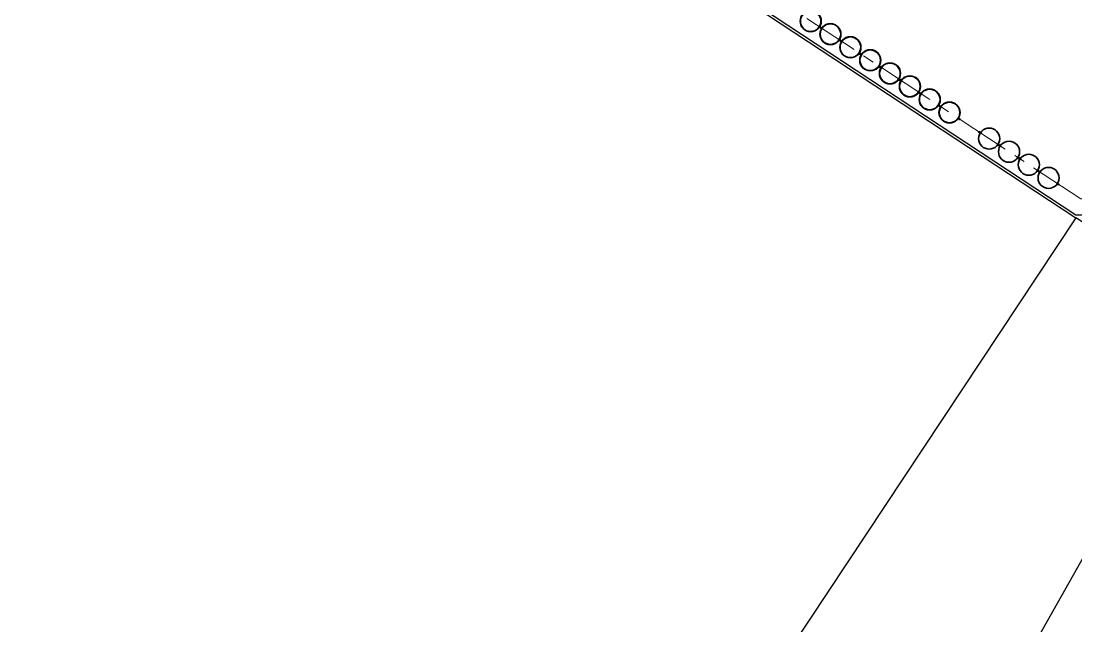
# Model space of a CAD drawing. Header units: millimetres. Extents: x 0 to 581027, y 0 to 6627194.
# Drawn here: x 580752.2 to 580823.2, y 6625512.6 to 6625553.4 of the extents above; entities that cross this region are included whole.
import ezdxf

# ---------------------------------------------------------------- set-up
doc = ezdxf.new("R2010")
doc.units = ezdxf.units.MM
doc.linetypes.add('CENTERX2', pattern=[20.32, 12.7, -2.54, 2.54, -2.54])
doc.linetypes.add('CONTINOUS', pattern=[0])
for name, color, linetype, lineweight in [('ГР_Верх_строение', 250, 'CONTINOUS', 30), ('ГР_Разбивочная ось', 2, 'CENTERX2', 13), ('ГР_Фасонный профиль 2415', 3, 'Continuous', 35), ('ГР_Фасонный профиль 2416', 60, 'Continuous', 35), ('ГР_ШТС1_1а', 4, 'Continuous', 35), ('ГР_ШТС2_1а', 21, 'Continuous', 35), ('ГР_ШТС3д_1а', 111, 'Continuous', 35)]:
    doc.layers.add(name, color=color, linetype=linetype, lineweight=lineweight)
for name, color, linetype in [('Этап 5.2 верхняя бровка', 7, 'Continuous'), ('Этап 5.2 нижняя бровка', 7, 'Continuous'), ('Этап 5.2 рабочая прорезь', 7, 'Continuous')]:
    doc.layers.add(name, color=color, linetype=linetype)

msp = doc.modelspace()

# ---------------------------------------------------------------- linework, layer by layer
at = {"layer": 'Defpoints', "ltscale": 0.5, "extrusion": (-3.16225e-05, -2.58101e-05, 1)}
for points, elevation in [([(580805.97, 6625552.9), (580805.97, 6625552.9), (580805.97, 6625552.9), (580805.97, 6625552.9), (580806.05, 6625553.02)], -3.288), ([(580807.3, 6625552.02), (580807.3, 6625552.02), (580807.3, 6625552.02), (580807.3, 6625552.02), (580807.38, 6625552.14)], -3.288), ([(580808.64, 6625551.14), (580808.64, 6625551.14), (580808.64, 6625551.14), (580808.64, 6625551.14), (580808.72, 6625551.26)], -3.288), ([(580809.97, 6625550.26), (580809.97, 6625550.26), (580809.97, 6625550.26), (580809.97, 6625550.26), (580810.05, 6625550.38)], -3.288), ([(580811.31, 6625549.38), (580811.31, 6625549.38), (580811.31, 6625549.38), (580811.31, 6625549.38), (580811.39, 6625549.5)], -3.292), ([(580812.64, 6625548.5), (580812.64, 6625548.5), (580812.64, 6625548.5), (580812.64, 6625548.5), (580812.73, 6625548.62)], -3.292), ([(580813.98, 6625547.62), (580813.98, 6625547.62), (580813.98, 6625547.62), (580813.98, 6625547.62), (580814.06, 6625547.74)], -3.292), ([(580815.31, 6625546.74), (580815.31, 6625546.74), (580815.31, 6625546.74), (580815.31, 6625546.74), (580815.4, 6625546.86)], -3.292), ([(580816.65, 6625545.86), (580816.65, 6625545.86), (580816.65, 6625545.86), (580816.65, 6625545.86), (580816.73, 6625545.98)], -3.292), ([(580817.99, 6625544.98), (580817.99, 6625544.98), (580817.99, 6625544.98), (580817.99, 6625544.98), (580818.07, 6625545.1)], -3.292), ([(580819.32, 6625544.1), (580819.32, 6625544.1), (580819.32, 6625544.1), (580819.32, 6625544.1), (580819.4, 6625544.22)], -3.292), ([(580820.66, 6625543.22), (580820.66, 6625543.22), (580820.66, 6625543.22), (580820.66, 6625543.22), (580820.74, 6625543.34)], -3.292)]:
    msp.add_lwpolyline(points, dxfattribs=dict(at, elevation=elevation))
at = {"layer": 'Defpoints', "ltscale": 0.5, "extrusion": (1.82928e-05, 5.32664e-05, 1)}
for points, elevation in [([(580805.97, 6625552.9), (580805.97, 6625552.9), (580805.97, 6625552.9), (580805.97, 6625552.9), (580806.05, 6625553.02)], 2.993), ([(580809.97, 6625550.26), (580809.97, 6625550.26), (580809.97, 6625550.26), (580809.97, 6625550.26), (580810.05, 6625550.38)], 2.993), ([(580811.31, 6625549.38), (580811.31, 6625549.38), (580811.31, 6625549.38), (580811.31, 6625549.38), (580811.39, 6625549.5)], 2.993), ([(580820.66, 6625543.22), (580820.66, 6625543.22), (580820.66, 6625543.22), (580820.66, 6625543.22), (580820.74, 6625543.34)], 2.989), ([(580821.99, 6625542.34), (580821.99, 6625542.34), (580821.99, 6625542.34), (580821.99, 6625542.34), (580822.07, 6625542.46)], 2.989)]:
    msp.add_lwpolyline(points, dxfattribs=dict(at, elevation=elevation))
at = {"layer": 'Defpoints', "ltscale": 0.5, "extrusion": (1.66525e-07, 4.28526e-05, 1)}
for points, elevation in [([(580807.3, 6625552.02), (580807.3, 6625552.02), (580807.3, 6625552.02), (580807.3, 6625552.02), (580807.38, 6625552.14)], 1.23), ([(580808.64, 6625551.14), (580808.64, 6625551.14), (580808.64, 6625551.14), (580808.64, 6625551.14), (580808.72, 6625551.26)], 1.23), ([(580812.64, 6625548.5), (580812.64, 6625548.5), (580812.64, 6625548.5), (580812.64, 6625548.5), (580812.73, 6625548.62)], 1.227), ([(580813.98, 6625547.62), (580813.98, 6625547.62), (580813.98, 6625547.62), (580813.98, 6625547.62), (580814.06, 6625547.74)], 1.227), ([(580817.99, 6625544.98), (580817.99, 6625544.98), (580817.99, 6625544.98), (580817.99, 6625544.98), (580818.07, 6625545.1)], 1.227), ([(580819.32, 6625544.1), (580819.32, 6625544.1), (580819.32, 6625544.1), (580819.32, 6625544.1), (580819.4, 6625544.22)], 1.227)]:
    msp.add_lwpolyline(points, dxfattribs=dict(at, elevation=elevation))
at = {"layer": 'ГР_Верх_строение', "color": 6, "ltscale": 10, "elevation": 0}
msp.add_lwpolyline([(580875.68, 6625540.31), (580823.2, 6625540.31), (580560.198, 6625713.617)], dxfattribs=at)
at = {"layer": 'ГР_Разбивочная ось', "ltscale": 0.3, "elevation": 0}
msp.add_lwpolyline([(580880.21, 6625541.41), (580823.53, 6625541.41), (580561.41, 6625714.14)], dxfattribs=at)
at = {"layer": 'ГР_Фасонный профиль 2415', "extrusion": (1.82928e-05, 5.32664e-05, 1)}
for points, elevation in [([(580806.01, 6625552.94, -0.414214), (580806, 6625552.94), (580806, 6625552.94, -0.376367), (580806, 6625552.95), (580806, 6625552.95, 0.57735), (580806, 6625552.96), (580805.94, 6625552.99, 0.339454), (580805.94, 6625552.99), (580805.94, 6625552.99, -0.339454), (580805.92, 6625552.99, -0.414214), (580805.92, 6625553, 0.135884), (580805.94, 6625553.01, 0.135884), (580805.94, 6625553.02, -0.414214), (580805.95, 6625553.02, -0.339454), (580805.95, 6625553.01), (580805.95, 6625553.01, 0.339454), (580805.95, 6625553), (580806.01, 6625552.97, 0.57735), (580806.01, 6625552.97), (580806.02, 6625552.97, -0.287204), (580806.02, 6625552.98), (580806.02, 6625552.97, -0.414214), (580806.02, 6625552.96)], 2.993), ([(580810, 6625550.32, 0.414214), (580810, 6625550.31), (580810, 6625550.3, 0.376367), (580810, 6625550.31), (580810.01, 6625550.31, -0.57735), (580810.01, 6625550.31), (580810.07, 6625550.28, -0.339454), (580810.07, 6625550.27), (580810.07, 6625550.27, 0.339454), (580810.07, 6625550.26, 0.414214), (580810.08, 6625550.26, -0.135884), (580810.08, 6625550.27, -0.135884), (580810.1, 6625550.28, 0.414214), (580810.1, 6625550.29, 0.339454), (580810.08, 6625550.29), (580810.08, 6625550.29, -0.339454), (580810.08, 6625550.29), (580810.02, 6625550.32, -0.57735), (580810.02, 6625550.33), (580810.02, 6625550.33, 0.287204), (580810.02, 6625550.34), (580810.02, 6625550.34, 0.414214), (580810.01, 6625550.34)], 2.993), ([(580811.35, 6625549.42, -0.414214), (580811.34, 6625549.42), (580811.34, 6625549.42, -0.376367), (580811.34, 6625549.43), (580811.34, 6625549.43, 0.57735), (580811.34, 6625549.44), (580811.29, 6625549.47, 0.339454), (580811.28, 6625549.47), (580811.28, 6625549.47, -0.339454), (580811.27, 6625549.47, -0.414214), (580811.26, 6625549.48, 0.135884), (580811.28, 6625549.49, 0.135884), (580811.28, 6625549.5, -0.414214), (580811.29, 6625549.5, -0.339454), (580811.29, 6625549.49), (580811.29, 6625549.49, 0.339454), (580811.29, 6625549.48), (580811.35, 6625549.45, 0.57735), (580811.36, 6625549.45), (580811.36, 6625549.45, -0.287204), (580811.36, 6625549.46), (580811.36, 6625549.45, -0.414214), (580811.37, 6625549.44)], 2.993), ([(580820.68, 6625543.28, 0.414214), (580820.68, 6625543.27), (580820.69, 6625543.26, 0.376367), (580820.69, 6625543.27), (580820.69, 6625543.27, -0.57735), (580820.7, 6625543.27), (580820.75, 6625543.24, -0.339454), (580820.75, 6625543.23), (580820.75, 6625543.23, 0.339454), (580820.76, 6625543.22, 0.414214), (580820.76, 6625543.22, -0.135884), (580820.77, 6625543.23, -0.135884), (580820.78, 6625543.24, 0.414214), (580820.78, 6625543.25, 0.339454), (580820.77, 6625543.25), (580820.77, 6625543.25, -0.339454), (580820.76, 6625543.25), (580820.7, 6625543.28, -0.57735), (580820.7, 6625543.29), (580820.71, 6625543.29, 0.287204), (580820.71, 6625543.3), (580820.7, 6625543.3, 0.414214), (580820.69, 6625543.3)], 2.989), ([(580822.04, 6625542.38, -0.414214), (580822.03, 6625542.38), (580822.02, 6625542.38, -0.376367), (580822.02, 6625542.39), (580822.03, 6625542.39, 0.57735), (580822.03, 6625542.4), (580821.97, 6625542.43, 0.339454), (580821.96, 6625542.43), (580821.96, 6625542.43, -0.339454), (580821.95, 6625542.43, -0.414214), (580821.95, 6625542.44, 0.135884), (580821.96, 6625542.45, 0.135884), (580821.97, 6625542.46, -0.414214), (580821.97, 6625542.46, -0.339454), (580821.98, 6625542.45), (580821.97, 6625542.45, 0.339454), (580821.98, 6625542.44), (580822.03, 6625542.41, 0.57735), (580822.04, 6625542.41), (580822.04, 6625542.41, -0.287204), (580822.04, 6625542.42), (580822.05, 6625542.41, -0.414214), (580822.05, 6625542.4)], 2.989)]:
    msp.add_lwpolyline(points, format="xyb", close=True, dxfattribs=dict(at, elevation=elevation))
at = {"layer": 'ГР_Фасонный профиль 2415', "extrusion": (1.66525e-07, 4.28526e-05, 1)}
for points, elevation in [([(580807.32, 6625552.08, 0.414214), (580807.33, 6625552.07), (580807.33, 6625552.07, 0.376367), (580807.33, 6625552.07), (580807.33, 6625552.07, -0.57735), (580807.34, 6625552.07), (580807.4, 6625552.04, -0.339454), (580807.4, 6625552.03), (580807.4, 6625552.03, 0.339454), (580807.4, 6625552.02, 0.414214), (580807.41, 6625552.02, -0.135884), (580807.41, 6625552.03, -0.135884), (580807.43, 6625552.04, 0.414214), (580807.43, 6625552.05, 0.339454), (580807.41, 6625552.05), (580807.41, 6625552.05, -0.339454), (580807.4, 6625552.05), (580807.35, 6625552.08, -0.57735), (580807.35, 6625552.09), (580807.35, 6625552.09, 0.287204), (580807.35, 6625552.1), (580807.35, 6625552.1, 0.414214), (580807.34, 6625552.1)], 1.23), ([(580808.68, 6625551.18, -0.414214), (580808.67, 6625551.18), (580808.67, 6625551.18, -0.376367), (580808.67, 6625551.19), (580808.67, 6625551.19, 0.57735), (580808.67, 6625551.2), (580808.62, 6625551.23, 0.339454), (580808.61, 6625551.23), (580808.61, 6625551.23, -0.339454), (580808.59, 6625551.23, -0.414214), (580808.59, 6625551.24, 0.135884), (580808.61, 6625551.25, 0.135884), (580808.61, 6625551.26, -0.414214), (580808.62, 6625551.26, -0.339454), (580808.62, 6625551.25), (580808.62, 6625551.25, 0.339454), (580808.62, 6625551.24), (580808.68, 6625551.21, 0.57735), (580808.69, 6625551.21), (580808.69, 6625551.21, -0.287204), (580808.69, 6625551.22), (580808.69, 6625551.21, -0.414214), (580808.7, 6625551.2)], 1.23), ([(580812.67, 6625548.56, 0.414214), (580812.67, 6625548.55), (580812.67, 6625548.55, 0.376367), (580812.68, 6625548.55), (580812.68, 6625548.55, -0.57735), (580812.68, 6625548.55), (580812.74, 6625548.52, -0.339454), (580812.74, 6625548.51), (580812.74, 6625548.51, 0.339454), (580812.75, 6625548.5, 0.414214), (580812.75, 6625548.5, -0.135884), (580812.76, 6625548.51, -0.135884), (580812.77, 6625548.52, 0.414214), (580812.77, 6625548.53, 0.339454), (580812.76, 6625548.53), (580812.75, 6625548.53, -0.339454), (580812.75, 6625548.53), (580812.69, 6625548.56, -0.57735), (580812.69, 6625548.57), (580812.69, 6625548.57, 0.287204), (580812.69, 6625548.58), (580812.69, 6625548.58, 0.414214), (580812.68, 6625548.58)], 1.227), ([(580814.03, 6625547.66, -0.414214), (580814.01, 6625547.66), (580814.01, 6625547.66, -0.376367), (580814.01, 6625547.67), (580814.01, 6625547.67, 0.57735), (580814.01, 6625547.68), (580813.96, 6625547.71, 0.339454), (580813.95, 6625547.71), (580813.95, 6625547.71, -0.339454), (580813.94, 6625547.71, -0.414214), (580813.94, 6625547.72, 0.135884), (580813.95, 6625547.73, 0.135884), (580813.95, 6625547.74, -0.414214), (580813.96, 6625547.74, -0.339454), (580813.96, 6625547.73), (580813.96, 6625547.73, 0.339454), (580813.96, 6625547.72), (580814.02, 6625547.69, 0.57735), (580814.03, 6625547.69), (580814.03, 6625547.69, -0.287204), (580814.03, 6625547.7), (580814.04, 6625547.69, -0.414214), (580814.04, 6625547.68)], 1.227), ([(580818.01, 6625545.04, 0.414214), (580818.01, 6625545.03), (580818.01, 6625545.02, 0.376367), (580818.02, 6625545.03), (580818.02, 6625545.03, -0.57735), (580818.02, 6625545.03), (580818.08, 6625545, -0.339454), (580818.08, 6625544.99), (580818.08, 6625544.99, 0.339454), (580818.09, 6625544.98, 0.414214), (580818.09, 6625544.98, -0.135884), (580818.1, 6625544.99, -0.135884), (580818.11, 6625545, 0.414214), (580818.11, 6625545.01, 0.339454), (580818.1, 6625545.01), (580818.09, 6625545.01, -0.339454), (580818.09, 6625545.01), (580818.03, 6625545.04, -0.57735), (580818.03, 6625545.05), (580818.04, 6625545.05, 0.287204), (580818.04, 6625545.06), (580818.03, 6625545.06, 0.414214), (580818.02, 6625545.06)], 1.227), ([(580819.37, 6625544.14, -0.414214), (580819.36, 6625544.14), (580819.35, 6625544.14, -0.376367), (580819.35, 6625544.15), (580819.36, 6625544.15, 0.57735), (580819.36, 6625544.16), (580819.3, 6625544.19, 0.339454), (580819.29, 6625544.19), (580819.29, 6625544.19, -0.339454), (580819.28, 6625544.19, -0.414214), (580819.28, 6625544.2, 0.135884), (580819.29, 6625544.21, 0.135884), (580819.3, 6625544.22, -0.414214), (580819.3, 6625544.22, -0.339454), (580819.3, 6625544.21), (580819.3, 6625544.21, 0.339454), (580819.31, 6625544.2), (580819.36, 6625544.17, 0.57735), (580819.37, 6625544.17), (580819.37, 6625544.17, -0.287204), (580819.37, 6625544.18), (580819.38, 6625544.17, -0.414214), (580819.38, 6625544.16)], 1.227)]:
    msp.add_lwpolyline(points, format="xyb", close=True, dxfattribs=dict(at, elevation=elevation))
at = {"layer": 'ГР_Фасонный профиль 2416', "extrusion": (-3.16225e-05, -2.58101e-05, 1)}
for points, elevation in [([(580806.02, 6625552.95), (580806.02, 6625552.94, -0.414214), (580806, 6625552.94), (580806, 6625552.94, -0.482551), (580806, 6625552.95), (580806, 6625552.95, 0.414214), (580806, 6625552.95), (580806, 6625552.96, 0.414214), (580805.99, 6625552.95), (580805.99, 6625552.95, 0.414214), (580805.99, 6625552.93), (580806, 6625552.93, 0.296184), (580806.02, 6625552.93, -0.414214), (580806.04, 6625552.93), (580806.06, 6625552.92, -0.339454), (580806.06, 6625552.91), (580806.06, 6625552.91, 0.339454), (580806.07, 6625552.9, 0.414214), (580806.07, 6625552.9, -0.135884), (580806.08, 6625552.91, -0.135884), (580806.09, 6625552.92, 0.414214), (580806.09, 6625552.93, 0.339454), (580806.08, 6625552.93), (580806.08, 6625552.93, -0.339454), (580806.07, 6625552.93), (580806.05, 6625552.94, -0.414214), (580806.04, 6625552.96, 0.296184), (580806.03, 6625552.98), (580806.03, 6625552.99, 0.414214), (580806.01, 6625552.98), (580806.01, 6625552.98, 0.414214), (580806.01, 6625552.97), (580806.01, 6625552.97, 0.414214), (580806.01, 6625552.97), (580806.02, 6625552.98, -0.482551), (580806.02, 6625552.98), (580806.03, 6625552.97, -0.414214), (580806.03, 6625552.96)], -3.288), ([(580807.33, 6625552.09), (580807.32, 6625552.08, 0.414214), (580807.32, 6625552.07), (580807.33, 6625552.06, 0.482551), (580807.33, 6625552.07), (580807.34, 6625552.07, -0.414214), (580807.34, 6625552.07), (580807.34, 6625552.07, -0.414214), (580807.34, 6625552.06), (580807.34, 6625552.06, -0.414214), (580807.32, 6625552.05), (580807.32, 6625552.06, -0.296184), (580807.31, 6625552.08, 0.414214), (580807.3, 6625552.1), (580807.28, 6625552.11, 0.339454), (580807.27, 6625552.11), (580807.27, 6625552.11, -0.339454), (580807.26, 6625552.11, -0.414214), (580807.26, 6625552.12, 0.135884), (580807.27, 6625552.13, 0.135884), (580807.28, 6625552.14, -0.414214), (580807.28, 6625552.14, -0.339454), (580807.29, 6625552.13), (580807.28, 6625552.13, 0.339454), (580807.29, 6625552.12), (580807.31, 6625552.11, 0.414214), (580807.33, 6625552.11, -0.296184), (580807.35, 6625552.11), (580807.36, 6625552.11, -0.414214), (580807.36, 6625552.09), (580807.36, 6625552.09, -0.414214), (580807.35, 6625552.09), (580807.35, 6625552.09, -0.414214), (580807.35, 6625552.09), (580807.35, 6625552.09, 0.482551), (580807.35, 6625552.1), (580807.35, 6625552.1, 0.414214), (580807.33, 6625552.1)], -3.288), ([(580808.69, 6625551.19), (580808.69, 6625551.18, -0.414214), (580808.67, 6625551.18), (580808.67, 6625551.18, -0.482551), (580808.67, 6625551.19), (580808.67, 6625551.19, 0.414214), (580808.67, 6625551.19), (580808.67, 6625551.2, 0.414214), (580808.66, 6625551.19), (580808.66, 6625551.19, 0.414214), (580808.66, 6625551.17), (580808.67, 6625551.17, 0.296184), (580808.69, 6625551.17, -0.414214), (580808.71, 6625551.17), (580808.73, 6625551.16, -0.339454), (580808.74, 6625551.15), (580808.73, 6625551.15, 0.339454), (580808.74, 6625551.14, 0.414214), (580808.74, 6625551.14, -0.135884), (580808.75, 6625551.15, -0.135884), (580808.76, 6625551.16, 0.414214), (580808.76, 6625551.17, 0.339454), (580808.75, 6625551.17), (580808.75, 6625551.17, -0.339454), (580808.74, 6625551.17), (580808.72, 6625551.18, -0.414214), (580808.71, 6625551.2, 0.296184), (580808.7, 6625551.22), (580808.7, 6625551.23, 0.414214), (580808.68, 6625551.22), (580808.68, 6625551.22, 0.414214), (580808.68, 6625551.21), (580808.68, 6625551.21, 0.414214), (580808.68, 6625551.21), (580808.69, 6625551.22, -0.482551), (580808.69, 6625551.22), (580808.7, 6625551.21, -0.414214), (580808.7, 6625551.2)], -3.288), ([(580810, 6625550.33), (580809.99, 6625550.32, 0.414214), (580809.99, 6625550.31), (580810, 6625550.3, 0.482551), (580810, 6625550.31), (580810.01, 6625550.31, -0.414214), (580810.01, 6625550.31), (580810.01, 6625550.31, -0.414214), (580810.01, 6625550.3), (580810.01, 6625550.3, -0.414214), (580809.99, 6625550.29), (580809.99, 6625550.3, -0.296184), (580809.98, 6625550.32, 0.414214), (580809.97, 6625550.34), (580809.95, 6625550.35, 0.339454), (580809.94, 6625550.35), (580809.94, 6625550.35, -0.339454), (580809.93, 6625550.35, -0.414214), (580809.93, 6625550.36, 0.135884), (580809.94, 6625550.37, 0.135884), (580809.95, 6625550.38, -0.414214), (580809.95, 6625550.38, -0.339454), (580809.96, 6625550.37), (580809.96, 6625550.37, 0.339454), (580809.96, 6625550.36), (580809.98, 6625550.35, 0.414214), (580810, 6625550.35, -0.296184), (580810.02, 6625550.35), (580810.03, 6625550.35, -0.414214), (580810.03, 6625550.33), (580810.03, 6625550.33, -0.414214), (580810.02, 6625550.33), (580810.02, 6625550.33, -0.414214), (580810.02, 6625550.33), (580810.02, 6625550.33, 0.482551), (580810.02, 6625550.34), (580810.02, 6625550.34, 0.414214), (580810, 6625550.34)], -3.288), ([(580811.36, 6625549.43), (580811.36, 6625549.42, -0.414214), (580811.34, 6625549.42), (580811.34, 6625549.42, -0.482551), (580811.34, 6625549.43), (580811.34, 6625549.43, 0.414214), (580811.34, 6625549.43), (580811.34, 6625549.44, 0.414214), (580811.33, 6625549.43), (580811.33, 6625549.43, 0.414214), (580811.33, 6625549.41), (580811.34, 6625549.41, 0.296184), (580811.36, 6625549.41, -0.414214), (580811.38, 6625549.41), (580811.4, 6625549.4, -0.339454), (580811.41, 6625549.39), (580811.41, 6625549.39, 0.339454), (580811.41, 6625549.38, 0.414214), (580811.42, 6625549.38, -0.135884), (580811.42, 6625549.39, -0.135884), (580811.43, 6625549.4, 0.414214), (580811.43, 6625549.41, 0.339454), (580811.42, 6625549.41), (580811.42, 6625549.41, -0.339454), (580811.41, 6625549.41), (580811.39, 6625549.42, -0.414214), (580811.39, 6625549.44, 0.296184), (580811.38, 6625549.46), (580811.37, 6625549.47, 0.414214), (580811.35, 6625549.46), (580811.35, 6625549.46, 0.414214), (580811.35, 6625549.45), (580811.35, 6625549.45, 0.414214), (580811.36, 6625549.45), (580811.36, 6625549.46, -0.482551), (580811.36, 6625549.46), (580811.37, 6625549.45, -0.414214), (580811.37, 6625549.44)], -3.292), ([(580812.67, 6625548.57), (580812.66, 6625548.56, 0.414214), (580812.66, 6625548.55), (580812.67, 6625548.54, 0.482551), (580812.68, 6625548.55), (580812.68, 6625548.55, -0.414214), (580812.68, 6625548.55), (580812.68, 6625548.55, -0.414214), (580812.69, 6625548.54), (580812.69, 6625548.54, -0.414214), (580812.66, 6625548.53), (580812.66, 6625548.54, -0.296184), (580812.65, 6625548.56, 0.414214), (580812.64, 6625548.58), (580812.62, 6625548.59, 0.339454), (580812.62, 6625548.59), (580812.61, 6625548.59, -0.339454), (580812.6, 6625548.59, -0.414214), (580812.6, 6625548.6, 0.135884), (580812.61, 6625548.61, 0.135884), (580812.62, 6625548.62, -0.414214), (580812.62, 6625548.62, -0.339454), (580812.63, 6625548.61), (580812.63, 6625548.61, 0.339454), (580812.63, 6625548.6), (580812.65, 6625548.59, 0.414214), (580812.67, 6625548.59, -0.296184), (580812.7, 6625548.59), (580812.7, 6625548.59, -0.414214), (580812.71, 6625548.57), (580812.71, 6625548.57, -0.414214), (580812.69, 6625548.57), (580812.69, 6625548.57, -0.414214), (580812.69, 6625548.57), (580812.69, 6625548.57, 0.482551), (580812.69, 6625548.58), (580812.69, 6625548.58, 0.414214), (580812.68, 6625548.58)], -3.292), ([(580814.04, 6625547.67), (580814.03, 6625547.66, -0.414214), (580814.01, 6625547.66), (580814.01, 6625547.66, -0.482551), (580814.01, 6625547.67), (580814.01, 6625547.67, 0.414214), (580814.01, 6625547.67), (580814.01, 6625547.68, 0.414214), (580814, 6625547.67), (580814, 6625547.67, 0.414214), (580814, 6625547.65), (580814.01, 6625547.65, 0.296184), (580814.03, 6625547.65, -0.414214), (580814.05, 6625547.65), (580814.08, 6625547.64, -0.339454), (580814.08, 6625547.63), (580814.08, 6625547.63, 0.339454), (580814.08, 6625547.62, 0.414214), (580814.09, 6625547.62, -0.135884), (580814.09, 6625547.63, -0.135884), (580814.1, 6625547.64, 0.414214), (580814.1, 6625547.65, 0.339454), (580814.09, 6625547.65), (580814.09, 6625547.65, -0.339454), (580814.08, 6625547.65), (580814.06, 6625547.66, -0.414214), (580814.06, 6625547.68, 0.296184), (580814.05, 6625547.7), (580814.04, 6625547.71, 0.414214), (580814.02, 6625547.7), (580814.02, 6625547.7, 0.414214), (580814.02, 6625547.69), (580814.02, 6625547.69, 0.414214), (580814.03, 6625547.69), (580814.03, 6625547.7, -0.482551), (580814.03, 6625547.7), (580814.04, 6625547.69, -0.414214), (580814.04, 6625547.68)], -3.292), ([(580815.34, 6625546.81), (580815.33, 6625546.8, 0.414214), (580815.34, 6625546.79), (580815.34, 6625546.78, 0.482551), (580815.35, 6625546.79), (580815.35, 6625546.79, -0.414214), (580815.35, 6625546.79), (580815.35, 6625546.79, -0.414214), (580815.36, 6625546.78), (580815.36, 6625546.78, -0.414214), (580815.33, 6625546.77), (580815.33, 6625546.78, -0.296184), (580815.32, 6625546.8, 0.414214), (580815.31, 6625546.82), (580815.29, 6625546.83, 0.339454), (580815.29, 6625546.83), (580815.28, 6625546.83, -0.339454), (580815.27, 6625546.83, -0.414214), (580815.27, 6625546.84, 0.135884), (580815.28, 6625546.85, 0.135884), (580815.29, 6625546.86, -0.414214), (580815.29, 6625546.86, -0.339454), (580815.3, 6625546.85), (580815.3, 6625546.85, 0.339454), (580815.3, 6625546.84), (580815.32, 6625546.83, 0.414214), (580815.34, 6625546.83, -0.296184), (580815.37, 6625546.83), (580815.37, 6625546.83, -0.414214), (580815.38, 6625546.81), (580815.38, 6625546.81, -0.414214), (580815.37, 6625546.81), (580815.36, 6625546.81, -0.414214), (580815.36, 6625546.81), (580815.37, 6625546.81, 0.482551), (580815.36, 6625546.82), (580815.36, 6625546.82, 0.414214), (580815.35, 6625546.82)], -3.292), ([(580816.71, 6625545.91), (580816.7, 6625545.9, -0.414214), (580816.69, 6625545.9), (580816.68, 6625545.9, -0.482551), (580816.68, 6625545.91), (580816.68, 6625545.91, 0.414214), (580816.68, 6625545.91), (580816.68, 6625545.92, 0.414214), (580816.67, 6625545.91), (580816.67, 6625545.91, 0.414214), (580816.67, 6625545.89), (580816.68, 6625545.89, 0.296184), (580816.7, 6625545.89, -0.414214), (580816.72, 6625545.89), (580816.75, 6625545.88, -0.339454), (580816.75, 6625545.87), (580816.75, 6625545.87, 0.339454), (580816.75, 6625545.86, 0.414214), (580816.76, 6625545.86, -0.135884), (580816.76, 6625545.87, -0.135884), (580816.77, 6625545.88, 0.414214), (580816.77, 6625545.89, 0.339454), (580816.76, 6625545.89), (580816.76, 6625545.89, -0.339454), (580816.75, 6625545.89), (580816.73, 6625545.9, -0.414214), (580816.73, 6625545.92, 0.296184), (580816.72, 6625545.94), (580816.71, 6625545.95, 0.414214), (580816.69, 6625545.94), (580816.69, 6625545.94, 0.414214), (580816.69, 6625545.93), (580816.69, 6625545.93, 0.414214), (580816.7, 6625545.93), (580816.7, 6625545.93, -0.482551), (580816.71, 6625545.94), (580816.71, 6625545.93, -0.414214), (580816.71, 6625545.92)], -3.292), ([(580818.01, 6625545.05), (580818, 6625545.04, 0.414214), (580818.01, 6625545.03), (580818.01, 6625545.02, 0.482551), (580818.02, 6625545.03), (580818.02, 6625545.03, -0.414214), (580818.02, 6625545.03), (580818.03, 6625545.03, -0.414214), (580818.03, 6625545.02), (580818.03, 6625545.02, -0.414214), (580818.01, 6625545.01), (580818, 6625545.02, -0.296184), (580817.99, 6625545.04, 0.414214), (580817.99, 6625545.06), (580817.96, 6625545.07, 0.339454), (580817.96, 6625545.07), (580817.96, 6625545.07, -0.339454), (580817.94, 6625545.07, -0.414214), (580817.94, 6625545.08, 0.135884), (580817.95, 6625545.09, 0.135884), (580817.96, 6625545.1, -0.414214), (580817.97, 6625545.1, -0.339454), (580817.97, 6625545.09), (580817.97, 6625545.09, 0.339454), (580817.97, 6625545.08), (580817.99, 6625545.07, 0.414214), (580818.01, 6625545.07, -0.296184), (580818.04, 6625545.07), (580818.04, 6625545.07, -0.414214), (580818.05, 6625545.05), (580818.05, 6625545.05, -0.414214), (580818.04, 6625545.05), (580818.03, 6625545.05, -0.414214), (580818.03, 6625545.05), (580818.04, 6625545.05, 0.482551), (580818.04, 6625545.06), (580818.03, 6625545.06, 0.414214), (580818.02, 6625545.06)], -3.292), ([(580819.38, 6625544.15), (580819.37, 6625544.14, -0.414214), (580819.36, 6625544.14), (580819.35, 6625544.14, -0.482551), (580819.35, 6625544.15), (580819.35, 6625544.15, 0.414214), (580819.35, 6625544.15), (580819.35, 6625544.16, 0.414214), (580819.34, 6625544.15), (580819.34, 6625544.15, 0.414214), (580819.34, 6625544.13), (580819.35, 6625544.13, 0.296184), (580819.37, 6625544.13, -0.414214), (580819.4, 6625544.13), (580819.42, 6625544.12, -0.339454), (580819.42, 6625544.11), (580819.42, 6625544.11, 0.339454), (580819.42, 6625544.1, 0.414214), (580819.43, 6625544.1, -0.135884), (580819.43, 6625544.11, -0.135884), (580819.45, 6625544.12, 0.414214), (580819.44, 6625544.13, 0.339454), (580819.43, 6625544.13), (580819.43, 6625544.13, -0.339454), (580819.42, 6625544.13), (580819.4, 6625544.14, -0.414214), (580819.4, 6625544.16, 0.296184), (580819.39, 6625544.18), (580819.38, 6625544.19, 0.414214), (580819.36, 6625544.18), (580819.36, 6625544.18, 0.414214), (580819.36, 6625544.17), (580819.37, 6625544.17, 0.414214), (580819.37, 6625544.17), (580819.37, 6625544.17, -0.482551), (580819.38, 6625544.18), (580819.38, 6625544.17, -0.414214), (580819.38, 6625544.16)], -3.292), ([(580820.68, 6625543.29), (580820.67, 6625543.28, 0.414214), (580820.68, 6625543.27), (580820.68, 6625543.26, 0.482551), (580820.69, 6625543.27), (580820.69, 6625543.27, -0.414214), (580820.69, 6625543.27), (580820.7, 6625543.27, -0.414214), (580820.7, 6625543.26), (580820.7, 6625543.26, -0.414214), (580820.68, 6625543.25), (580820.67, 6625543.26, -0.296184), (580820.66, 6625543.28, 0.414214), (580820.66, 6625543.3), (580820.63, 6625543.31, 0.339454), (580820.63, 6625543.31), (580820.63, 6625543.31, -0.339454), (580820.61, 6625543.31, -0.414214), (580820.61, 6625543.32, 0.135884), (580820.63, 6625543.33, 0.135884), (580820.63, 6625543.34, -0.414214), (580820.64, 6625543.34, -0.339454), (580820.64, 6625543.33), (580820.64, 6625543.33, 0.339454), (580820.64, 6625543.32), (580820.66, 6625543.31, 0.414214), (580820.68, 6625543.31, -0.296184), (580820.71, 6625543.31), (580820.71, 6625543.31, -0.414214), (580820.72, 6625543.29), (580820.72, 6625543.29, -0.414214), (580820.71, 6625543.29), (580820.7, 6625543.29, -0.414214), (580820.7, 6625543.29), (580820.71, 6625543.29, 0.482551), (580820.71, 6625543.3), (580820.7, 6625543.3, 0.414214), (580820.69, 6625543.3)], -3.292)]:
    msp.add_lwpolyline(points, format="xyb", close=True, dxfattribs=dict(at, elevation=elevation))
at = {"layer": 'ГР_ШТС1_1а', "extrusion": (-3.16225e-05, -2.58101e-05, 1)}
for centre, radius in [((580806.67, 6625552.52, -3.29), 0.71), ((580806.67, 6625552.52, -3.29), 0.694), ((580809.35, 6625550.76, -3.29), 0.71), ((580809.35, 6625550.76, -3.29), 0.694), ((580812.02, 6625549, -3.29), 0.71), ((580812.02, 6625549, -3.29), 0.694), ((580814.69, 6625547.24, -3.29), 0.71), ((580814.69, 6625547.24, -3.29), 0.694), ((580817.36, 6625545.48, -3.29), 0.71), ((580820.03, 6625543.72, -3.29), 0.71)]:
    msp.add_circle(centre, radius, dxfattribs=at)
at = {"layer": 'ГР_ШТС2_1а', "extrusion": (1.82928e-05, 5.32664e-05, 1)}
for centre, radius in [((580805.34, 6625553.4, 2.99), 0.71), ((580805.34, 6625553.4, 2.99), 0.694), ((580810.68, 6625549.88, 2.99), 0.71), ((580810.68, 6625549.88, 2.99), 0.694), ((580821.36, 6625542.84, 2.99), 0.71)]:
    msp.add_circle(centre, radius, dxfattribs=at)
at = {"layer": 'ГР_ШТС3д_1а', "extrusion": (1.66525e-07, 4.28526e-05, 1)}
for centre, radius in [((580808.01, 6625551.64, 1.23), 0.71), ((580808.01, 6625551.64, 1.23), 0.694), ((580813.35, 6625548.12, 1.23), 0.71), ((580813.35, 6625548.12, 1.23), 0.694), ((580818.69, 6625544.6, 1.23), 0.71)]:
    msp.add_circle(centre, radius, dxfattribs=at)
at = {"layer": 'Этап 5.2 верхняя бровка', "color": 3, "linetype": 'Continuous', "lineweight": 30}
msp.add_lwpolyline([(580025.73, 6625725.21), (580144.31, 6625626.85), (580198.01, 6625585.68), (580306.45, 6625503.96), (580380.3, 6625452.25, -0.007042), (580424.66, 6625424.55, -0.01078), (580452.97, 6625405.43, -0.000003), (580488.81, 6625380.08, -0.000055), (580490.46, 6625378.91, -0.000083), (580499.82, 6625372.28, 0.000042), (580518.49, 6625359.07, 0.014493), (580533.47, 6625349.1, 0.004205), (580586.34, 6625316.72, 0.045482), (580608.84, 6625305.84, 0.025712), (580650.9, 6625292.46, 0.178181), (580685.89, 6625295.84, 0.112994), (580728.34, 6625329.74), (580768.13, 6625390.9), (580811.37, 6625457.98), (580825.99, 6625484.4), (580843.64, 6625527.16)], format="xyb", dxfattribs=at)
at = {"layer": 'Этап 5.2 нижняя бровка', "color": 1, "lineweight": 30}
msp.add_lwpolyline([(580034.53, 6625734.49), (580560.2, 6625713.68), (580560.18, 6625713.46), (580823.18, 6625540.15), (580784.51, 6625481.76), (580737.88, 6625410.99), (580697.72, 6625350.06), (580412.01, 6625509.64), (580025.99, 6625725.17), (580032.37, 6625730.74), (580034.53, 6625734.49)], close=True, dxfattribs=at)
at = {"layer": 'Этап 5.2 рабочая прорезь', "color": 5, "linetype": 'ByBlock', "lineweight": 30, "ltscale": 0.8}
msp.add_lwpolyline([(580025.99, 6625725.17), (580022.59, 6625723.71), (580150.59, 6625639.51), (580207.04, 6625602.37), (580320.16, 6625529), (580404.69, 6625477.6), (580472.5, 6625435.03), (580539.16, 6625390.86), (580616, 6625362.12), (580697.28, 6625326.77), (580749.43, 6625403.38), (580796.19, 6625468.33), (580833.01, 6625533.85), (580823.18, 6625540.15)], dxfattribs=at)

doc.saveas('drawing.dxf')
